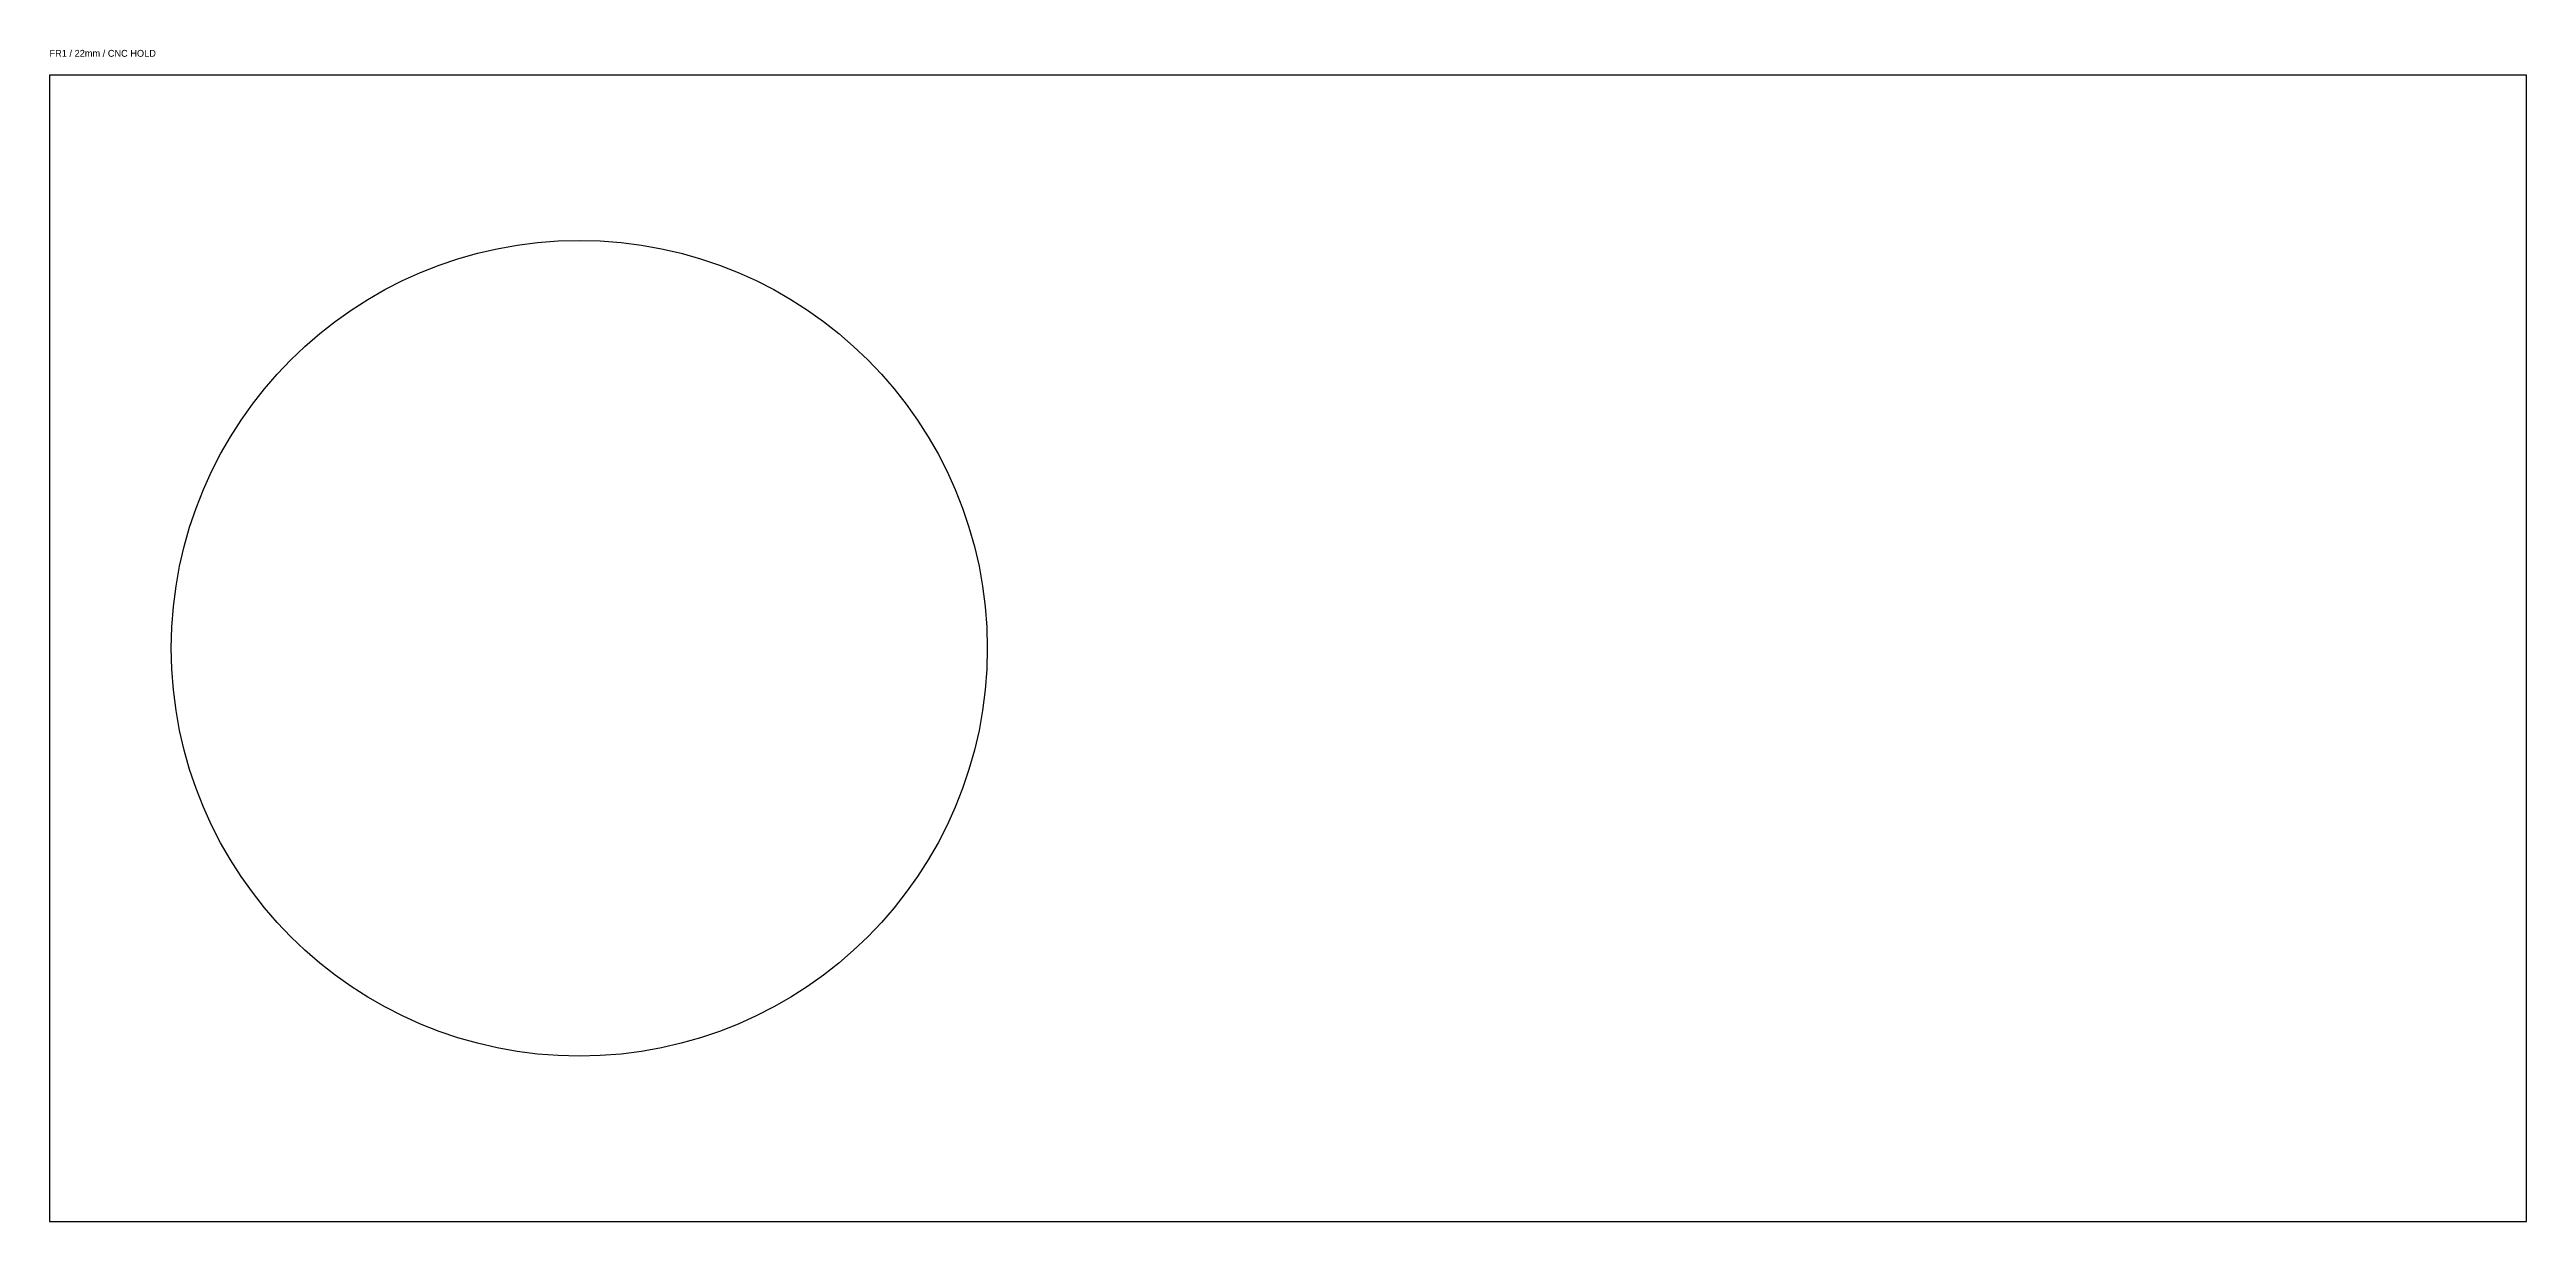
# Model space of a CAD drawing. Header units: millimetres. Extents: x 0 to 1080, y 0 to 511.
import ezdxf

# ---------------------------------------------------------------- set-up
doc = ezdxf.new("R2010")
doc.units = ezdxf.units.MM
for name, color, linetype in [('CUT_INNER', 1, 'Continuous'), ('CUT_OUTER', 7, 'Continuous'), ('INFO_NO_CUT', 8, 'Continuous')]:
    doc.layers.add(name, color=color, linetype=linetype)

msp = doc.modelspace()

# ---------------------------------------------------------------- linework, layer by layer
at = {"layer": 'CUT_INNER'}
msp.add_circle((231, 250), 177.9, dxfattribs=at)
at = {"layer": 'CUT_OUTER'}
msp.add_lwpolyline([(0, 0), (1080, 0), (1080, 500), (0, 500)], close=True, dxfattribs=at)

# ---------------------------------------------------------------- texts
at = {"layer": 'INFO_NO_CUT'}
msp.add_text('FR1 / 22mm / CNC HOLD', height=3, dxfattribs=at).set_placement((0, 508))

doc.saveas('drawing.dxf')
